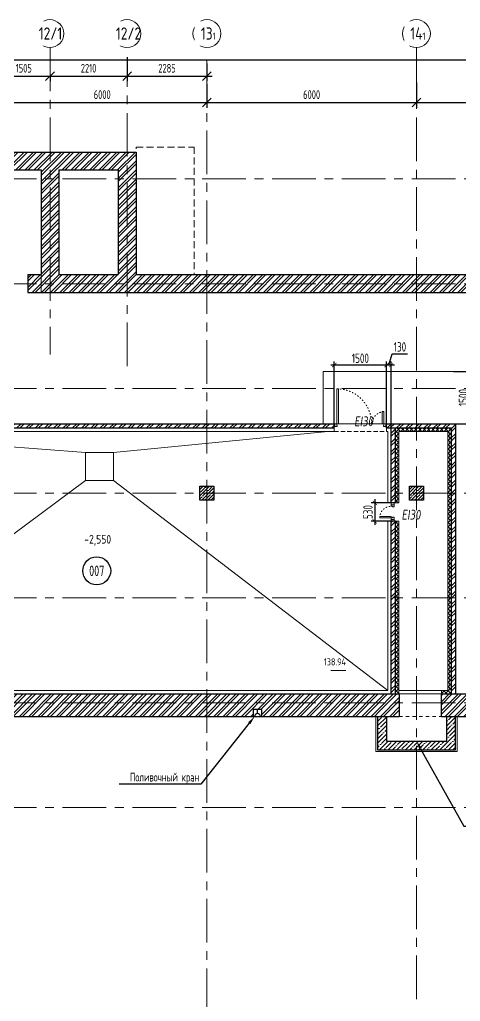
# Model space of a CAD drawing. Header units: millimetres. Extents: x -13407 to 93998, y -3954 to 109271.
# Drawn here: x 30205 to 42830, y 51842 to 79957 of the extents above; entities that cross this region are included whole.
import ezdxf
from ezdxf import colors
from ezdxf.entities.mleader import LeaderData, LeaderLine
from ezdxf.enums import TextEntityAlignment as Align
from ezdxf.math import Vec2, Vec3

# ---------------------------------------------------------------- set-up
doc = ezdxf.new("R2010")
doc.units = ezdxf.units.MM
for name, pattern in [('ACAD_ISO03W100', [30, 12, -18]), ('ADSK_Штриховая_ш2 п1', [3, 2, -1]), ('CENTER', [2, 1.25, -0.25, 0.25, -0.25]), ('TRATTEGGIATA', [0.75, 0.5, -0.25]), ('Штрих', [6.35, 3.175, -3.175])]:
    doc.linetypes.add(name, pattern=pattern)
for name, color, linetype, lineweight in [('_АР ТЕКСТ', 250, 'Continuous', 25), ('АР_Выноски АПР', 7, 'Continuous', 5), ('АР_Двери', 5, 'Continuous', 18), ('АР_Колонны', 5, 'Continuous', 30), ('АР_Колонны Штрих', 250, 'Continuous', 5), ('АР_Маркер экспликации', 239, 'Continuous', 13), ('АР_МосжилНии_Стены', 202, 'Continuous', 30), ('АР_Номер помещения', 1, 'Continuous', 25), ('АР_Оси', 193, 'Continuous', 9), ('АР_Оси размеры', 164, 'Continuous', 9), ('АР_Отметки', 250, 'Continuous', 15), ('АР_Перегородки кирпич', 244, 'Continuous', 30), ('АР_Перегородки_кирпич_Штрих', 244, 'Continuous', 5), ('АР_Помещения_площадь', 19, 'Continuous', 9), ('АР_Размеры дверей', 15, 'Continuous', 0), ('АР_Сущ Несущая стена', 202, 'Continuous', 30), ('АР_тонкая линия', 250, 'Continuous', 0), ('АР_Утеплитель', 250, 'Continuous', 9), ('АР_Штриховка кирпич', 250, 'Continuous', 9), ('АР_Штриховка монолит', 250, 'Continuous', 9), ('Подвал', 250, 'Continuous', 30), ('Эвакуация', 7, 'Continuous', 9)]:
    doc.layers.add(name, color=color, linetype=linetype, lineweight=lineweight)
doc.layers.add('АР_ПБ_Двери', color=7, linetype='Continuous', lineweight=15, true_color=0xdb0000)
doc.styles.add('ISOCPEUR', font='isocpeur.ttf', dxfattribs={"width": 0.7})
doc.styles.get("Standard").update_dxf_attribs({"font": 'arial.ttf'})
doc.styles.add('Архитект', font='isocpeur.ttf', dxfattribs={"width": 0.8, "oblique": 8})
doc.styles.add('ГОСТ 2.304', font='isocpeur.ttf', dxfattribs={"width": 0.7})
doc.dimstyles.new('R_100', dxfattribs={"dimtxt": 270, "dimasz": 120, "dimexe": 100, "dimexo": 0, "dimgap": 60, "dimtad": 1, "dimdec": 0, "dimrnd": 5, "dimzin": 0, "dimdsep": 46, "dimtxsty": 'ISOCPEUR', "dimblk": 'ARCHTICK', "dimcen": 0, "dimdle": 100, "dimclrd": 256, "dimclre": 256, "dimclrt": 256, "dimadec": 0, "dimazin": 0, "dimtfac": 2, "dimtdec": 0, "dimtofl": 0, "dimtmove": 1, "dimatfit": 3, "dimfxl": 1, "dimtvp": 3, "dimtolj": 1, "dimtzin": 0, "dimarcsym": 0})
doc.dimstyles.new('СПДС', dxfattribs={"dimscale": 100, "dimtxt": 2.5, "dimasz": 2.5, "dimexe": 1.5, "dimexo": 0, "dimgap": 1, "dimtad": 1, "dimdec": 0, "dimrnd": 1, "dimtxsty": 'ГОСТ 2.304', "dimblk": 'OBLIQUE', "dimcen": 2.5, "dimdle": 1.5, "dimadec": 0, "dimazin": 2, "dimtfac": 0.75, "dimtdec": 0, "dimtmove": 1, "dimatfit": 3, "dimfxl": 1, "dimtolj": 1, "dimarcsym": 1})
pattern_1 = [(45, (331452.74, -55205.68), (-132.58252, 132.58252), []), (45, (331541.13, -55205.68), (-132.58252, 132.58252), [])]
pattern_2 = [(45, (-951809.71, 109221.18), (-132.58252, 132.58252), []), (45, (-951721.32, 109221.18), (-132.58252, 132.58252), [])]

# ---------------------------------------------------------------- blocks, each defined once
blk = doc.blocks.new('*U46')
for points in [[(0, 0), (0, -80), (55, -80), (55, 0), (0, 0)], [(55, -80), (55, 0), (115, 0), (115, -40), (100, -40), (100, -80), (55, -80)], [(475, -80), (475, 0), (415, 0), (415, -40), (430, -40), (430, -80), (475, -80)], [(530, 0), (530, -80), (475, -80), (475, 0), (530, 0)]]:
    blk.add_lwpolyline(points)
blk.add_lwpolyline([(100, -80), (100, -410), (140, -410), (140, -80)], close=True)
at = {"linetype": 'ACAD_ISO03W100', "ltscale": 3}
blk.add_arc((100, -80), 330, 270, 0, dxfattribs=at)
blk = doc.blocks.new('_Oblique')
at = {"color": 0, "linetype": 'ByBlock', "lineweight": -2}
blk.add_line((-0.5, -0.5), (0.5, 0.5), dxfattribs=at)
blk = doc.blocks.new('*D104')
at = {"layer": 'АР_Оси размеры', "color": 0, "lineweight": -2, "ltscale": 100, "transparency": 16777216}
for p, q in [((29570, 78046), (29570, 77435)), ((35570, 78121), (35570, 77435)), ((29420, 77585), (35720, 77585))]:
    blk.add_line(p, q, dxfattribs=at)
at = {"layer": 'АР_Оси размеры', "color": 0, "lineweight": -2, "ltscale": 100, "transparency": 16777216, "xscale": 250, "yscale": 250, "zscale": 250, "rotation": 180}
blk.add_blockref('_Oblique', (29570, 77585), dxfattribs=at)
at = {"layer": 'АР_Оси размеры', "color": 0, "lineweight": -2, "ltscale": 100, "transparency": 16777216, "xscale": 250, "yscale": 250, "zscale": 250}
blk.add_blockref('_Oblique', (35570, 77585), dxfattribs=at)
at = {"layer": 'АР_Оси размеры', "color": 0, "ltscale": 100, "transparency": 16777216, "insert": (32570, 77810), "char_height": 250, "attachment_point": 5, "style": 'ГОСТ 2.304'}
blk.add_mtext('\\A1;6000', dxfattribs=at)
blk = doc.blocks.new('*D105')
at = {"layer": 'АР_Оси размеры', "color": 0, "lineweight": -2, "ltscale": 100, "transparency": 16777216}
for p, q in [((35570, 78121), (35570, 77435)), ((41570, 78158), (41570, 77435)), ((35420, 77585), (41720, 77585))]:
    blk.add_line(p, q, dxfattribs=at)
at = {"layer": 'АР_Оси размеры', "color": 0, "lineweight": -2, "ltscale": 100, "transparency": 16777216, "xscale": 250, "yscale": 250, "zscale": 250, "rotation": 180}
blk.add_blockref('_Oblique', (35570, 77585), dxfattribs=at)
at = {"layer": 'АР_Оси размеры', "color": 0, "lineweight": -2, "ltscale": 100, "transparency": 16777216, "xscale": 250, "yscale": 250, "zscale": 250}
blk.add_blockref('_Oblique', (41570, 77585), dxfattribs=at)
at = {"layer": 'АР_Оси размеры', "color": 0, "ltscale": 100, "transparency": 16777216, "insert": (38570, 77810), "char_height": 250, "attachment_point": 5, "style": 'ГОСТ 2.304'}
blk.add_mtext('\\A1;6000', dxfattribs=at)
blk = doc.blocks.new('*D73')
at = {"layer": 'АР_Оси размеры', "color": 0, "lineweight": -2, "ltscale": 100, "transparency": 16777216}
for p, q in [((41570, 78158), (41570, 77435)), ((47570, 78087), (47570, 77435)), ((41420, 77585), (47720, 77585))]:
    blk.add_line(p, q, dxfattribs=at)
at = {"layer": 'АР_Оси размеры', "color": 0, "lineweight": -2, "ltscale": 100, "transparency": 16777216, "xscale": 250, "yscale": 250, "zscale": 250, "rotation": 180}
blk.add_blockref('_Oblique', (41570, 77585), dxfattribs=at)
at = {"layer": 'АР_Оси размеры', "color": 0, "lineweight": -2, "ltscale": 100, "transparency": 16777216, "xscale": 250, "yscale": 250, "zscale": 250}
blk.add_blockref('_Oblique', (47570, 77585), dxfattribs=at)
at = {"layer": 'АР_Оси размеры', "color": 0, "ltscale": 100, "transparency": 16777216, "insert": (44570, 77810), "char_height": 250, "attachment_point": 5, "style": 'ГОСТ 2.304'}
blk.add_mtext('\\A1;6000', dxfattribs=at)
blk = doc.blocks.new('*D76')
at = {"layer": 'АР_Оси размеры', "color": 0, "lineweight": -2, "ltscale": 100, "transparency": 16777216}
for p, q in [((29420, 78341), (31225, 78341)), ((29570, 78360), (29570, 78191)), ((31075, 78360), (31075, 78191))]:
    blk.add_line(p, q, dxfattribs=at)
at = {"layer": 'АР_Оси размеры', "color": 0, "lineweight": -2, "ltscale": 100, "transparency": 16777216, "xscale": 250, "yscale": 250, "zscale": 250, "rotation": 180}
blk.add_blockref('_Oblique', (29570, 78341), dxfattribs=at)
at = {"layer": 'АР_Оси размеры', "color": 0, "lineweight": -2, "ltscale": 100, "transparency": 16777216, "xscale": 250, "yscale": 250, "zscale": 250}
blk.add_blockref('_Oblique', (31075, 78341), dxfattribs=at)
at = {"layer": 'АР_Оси размеры', "color": 0, "ltscale": 100, "transparency": 16777216, "insert": (30322, 78566), "char_height": 250, "attachment_point": 5, "style": 'ГОСТ 2.304'}
blk.add_mtext('\\A1;1505', dxfattribs=at)
blk = doc.blocks.new('*D77')
at = {"layer": 'АР_Оси размеры', "color": 0, "lineweight": -2, "ltscale": 100, "transparency": 16777216}
for p, q in [((33285, 78882), (33285, 78191)), ((30925, 78341), (33435, 78341)), ((31075, 78360), (31075, 78191))]:
    blk.add_line(p, q, dxfattribs=at)
at = {"layer": 'АР_Оси размеры', "color": 0, "lineweight": -2, "ltscale": 100, "transparency": 16777216, "xscale": 250, "yscale": 250, "zscale": 250, "rotation": 180}
blk.add_blockref('_Oblique', (31075, 78341), dxfattribs=at)
at = {"layer": 'АР_Оси размеры', "color": 0, "lineweight": -2, "ltscale": 100, "transparency": 16777216, "xscale": 250, "yscale": 250, "zscale": 250}
blk.add_blockref('_Oblique', (33285, 78341), dxfattribs=at)
at = {"layer": 'АР_Оси размеры', "color": 0, "ltscale": 100, "transparency": 16777216, "insert": (32180, 78566), "char_height": 250, "attachment_point": 5, "style": 'ГОСТ 2.304'}
blk.add_mtext('\\A1;2210', dxfattribs=at)
blk = doc.blocks.new('*D78')
at = {"layer": 'АР_Оси размеры', "color": 0, "lineweight": -2, "ltscale": 100, "transparency": 16777216}
for p, q in [((33285, 78882), (33285, 78191)), ((35570, 78698), (35570, 78191)), ((33135, 78341), (35720, 78341))]:
    blk.add_line(p, q, dxfattribs=at)
at = {"layer": 'АР_Оси размеры', "color": 0, "lineweight": -2, "ltscale": 100, "transparency": 16777216, "xscale": 250, "yscale": 250, "zscale": 250, "rotation": 180}
blk.add_blockref('_Oblique', (33285, 78341), dxfattribs=at)
at = {"layer": 'АР_Оси размеры', "color": 0, "lineweight": -2, "ltscale": 100, "transparency": 16777216, "xscale": 250, "yscale": 250, "zscale": 250}
blk.add_blockref('_Oblique', (35570, 78341), dxfattribs=at)
at = {"layer": 'АР_Оси размеры', "color": 0, "ltscale": 100, "transparency": 16777216, "insert": (34427, 78566), "char_height": 250, "attachment_point": 5, "style": 'ГОСТ 2.304'}
blk.add_mtext('\\A1;2285', dxfattribs=at)
blk = doc.blocks.new('*D79')
at = {"layer": 'АР_Оси размеры', "color": 0, "lineweight": -2, "ltscale": 100, "transparency": 16777216}
for p, q in [((-6580, 78807), (57230, 78807)), ((-6430, 78807), (-6430, 78957)), ((57080, 78807), (57080, 78957))]:
    blk.add_line(p, q, dxfattribs=at)
at = {"layer": 'АР_Оси размеры', "color": 0, "lineweight": -2, "ltscale": 100, "transparency": 16777216, "xscale": 250, "yscale": 250, "zscale": 250, "rotation": 180}
blk.add_blockref('_Oblique', (-6430, 78807), dxfattribs=at)
at = {"layer": 'АР_Оси размеры', "color": 0, "lineweight": -2, "ltscale": 100, "transparency": 16777216, "xscale": 250, "yscale": 250, "zscale": 250}
blk.add_blockref('_Oblique', (57080, 78807), dxfattribs=at)
at = {"layer": 'АР_Оси размеры', "color": 0, "ltscale": 100, "transparency": 16777216, "insert": (25325, 79032), "char_height": 250, "attachment_point": 5, "style": 'ГОСТ 2.304'}
blk.add_mtext('\\A1;63510', dxfattribs=at)
blk = doc.blocks.new('*U33')
at = {"layer": 'АР_Номер помещения', "color": 7}
blk.add_circle((-20183, -710), 400, dxfattribs=at)
at = {"layer": 'АР_Помещения_площадь', "color": 7}
blk.add_line((-13051, -3563), (-13474, -3563), dxfattribs=at)
at = {"color": 7, "style": 'ISOCPEUR', "width": 0.7, "flags": 1}
blk.add_attdef('КАТЕГОРИЯ', (-499, -2092), '', height=250, dxfattribs=at)
at = {"layer": 'АР_Номер помещения', "color": 7, "style": 'ISOCPEUR', "width": 0.7}
blk.add_attdef('НОМЕР_ПОМЕЩЕНИЯ', text='', height=300, dxfattribs=at).set_placement((-20183, -710), align=Align.MIDDLE_CENTER)
at = {"layer": 'АР_Помещения_площадь', "color": 7, "lineweight": 30, "width": 0.7, "flags": 104}
blk.add_attdef('ИМЯ_ПОМЕЩЕНИЯ', text='', height=100, dxfattribs=at).set_placement((158, 1217), align=Align.MIDDLE_CENTER)
at = {"layer": 'АР_Помещения_площадь', "color": 7, "style": 'ISOCPEUR', "width": 0.7}
blk.add_attdef('ПЛОЩАДЬ_ПОМЕЩЕНИЯ', text='', height=200, dxfattribs=at).set_placement((-13046, -3317), align=Align.MIDDLE_RIGHT)
blk = doc.blocks.new('_DotSmall')
at = {"color": 0, "linetype": 'ByBlock', "const_width": 0.5}
blk.add_lwpolyline([(-0.0625, 0, 1), (0.0625, 0, 1)], format="xyb", close=True, dxfattribs=at)
blk = doc.blocks.new('_ArchTick')
at = {"color": 0, "linetype": 'ByBlock', "const_width": 0.15}
blk.add_lwpolyline([(-0.5, -0.5), (0.5, 0.5)], dxfattribs=at)
blk = doc.blocks.new('*D146')
at = {"layer": 'АР_Размеры дверей', "lineweight": -2, "ltscale": 100, "transparency": 16777216}
for p, q in [((40849, 66120), (40277, 66120)), ((40377, 66220), (40377, 65490)), ((40849, 65590), (40277, 65590))]:
    blk.add_line(p, q, dxfattribs=at)
at = {"layer": 'АР_Размеры дверей', "lineweight": -2, "ltscale": 100, "transparency": 16777216, "xscale": 120, "yscale": 120, "zscale": 120}
for p, rotation in [((40377, 66120), 90), ((40377, 65590), 270)]:
    blk.add_blockref('_ArchTick', p, dxfattribs=dict(at, rotation=rotation))
at = {"layer": 'АР_Размеры дверей', "ltscale": 100, "transparency": 16777216, "insert": (40182, 65855), "char_height": 270, "attachment_point": 5, "rotation": 90, "style": 'ISOCPEUR'}
blk.add_mtext('\\A1;530', dxfattribs=at)
blk = doc.blocks.new('*D69')
at = {"layer": 'АР_Размеры дверей', "lineweight": -2, "ltscale": 100, "transparency": 16777216}
for p, q in [((40781, 70065), (40879, 70390)), ((40879, 70390), (41320, 70390)), ((40947, 70065), (40616, 70065)), ((40716, 68384), (40716, 70165)), ((40847, 68264), (40847, 70165))]:
    blk.add_line(p, q, dxfattribs=at)
at = {"layer": 'АР_Размеры дверей', "lineweight": -2, "ltscale": 100, "transparency": 16777216, "xscale": 120, "yscale": 120, "zscale": 120, "rotation": 180}
blk.add_blockref('_ArchTick', (40716, 70065), dxfattribs=at)
at = {"layer": 'АР_Размеры дверей', "lineweight": -2, "ltscale": 100, "transparency": 16777216, "xscale": 120, "yscale": 120, "zscale": 120}
blk.add_blockref('_ArchTick', (40847, 70065), dxfattribs=at)
at = {"layer": 'АР_Размеры дверей', "ltscale": 100, "transparency": 16777216, "insert": (41099, 70585), "char_height": 270, "attachment_point": 5, "style": 'ISOCPEUR'}
blk.add_mtext('\\A1;130', dxfattribs=at)
blk = doc.blocks.new('*D70')
at = {"layer": 'АР_Размеры дверей', "lineweight": -2, "ltscale": 100, "transparency": 16777216}
for p, q in [((40816, 70065), (39116, 70065)), ((39216, 68384), (39216, 70165)), ((40716, 68384), (40716, 70165))]:
    blk.add_line(p, q, dxfattribs=at)
at = {"layer": 'АР_Размеры дверей', "lineweight": -2, "ltscale": 100, "transparency": 16777216, "xscale": 120, "yscale": 120, "zscale": 120, "rotation": 180}
blk.add_blockref('_ArchTick', (39216, 70065), dxfattribs=at)
at = {"layer": 'АР_Размеры дверей', "lineweight": -2, "ltscale": 100, "transparency": 16777216, "xscale": 120, "yscale": 120, "zscale": 120}
blk.add_blockref('_ArchTick', (40716, 70065), dxfattribs=at)
at = {"layer": 'АР_Размеры дверей', "ltscale": 100, "transparency": 16777216, "insert": (39966, 70260), "char_height": 270, "attachment_point": 5, "style": 'ISOCPEUR'}
blk.add_mtext('\\A1;1500', dxfattribs=at)
blk = doc.blocks.new('*D128')
at = {"layer": 'АР_Размеры дверей', "lineweight": -2, "ltscale": 100, "transparency": 16777216}
for p, q in [((42634, 69885), (43211, 69885)), ((43111, 68284), (43111, 69985)), ((42634, 68384), (43211, 68384))]:
    blk.add_line(p, q, dxfattribs=at)
at = {"layer": 'АР_Размеры дверей', "lineweight": -2, "ltscale": 100, "transparency": 16777216, "xscale": 120, "yscale": 120, "zscale": 120}
for p, rotation in [((43111, 69885), 90), ((43111, 68384), 270)]:
    blk.add_blockref('_ArchTick', p, dxfattribs=dict(at, rotation=rotation))
at = {"layer": 'АР_Размеры дверей', "ltscale": 100, "transparency": 16777216, "insert": (42916, 69134), "char_height": 270, "attachment_point": 5, "rotation": 90, "style": 'ISOCPEUR'}
blk.add_mtext('\\A1;1500', dxfattribs=at)
blk = doc.blocks.new('Полуторная_на лестницу')
for points in [[(75, 80), (75, 1080), (125, 1080), (125, 80)], [(1375, 430), (1375, 80), (1425, 80), (1425, 430)]]:
    blk.add_lwpolyline(points, close=True)
for points in [[(0, 0), (0, 80), (20, 80), (20, 0), (0, 0)], [(20, 80), (20, 0), (90, 0), (90, 30), (75, 30), (75, 80), (20, 80)], [(1480, 80), (1480, 0), (1410, 0), (1410, 30), (1425, 30), (1425, 80), (1480, 80)], [(1500, 0), (1500, 80), (1480, 80), (1480, 0), (1500, 0)]]:
    blk.add_lwpolyline(points)
at = {"linetype": 'ACAD_ISO03W100', "ltscale": 3}
for centre, radius, start, end in [((75, 80), 1000, 0, 90), ((1465, 40), 392, 95.9075, 174.0925)]:
    blk.add_arc(centre, radius, start, end, dxfattribs=at)

msp = doc.modelspace()

# ---------------------------------------------------------------- hatches: boundary and pattern name
at = {"layer": 'АР_Колонны Штрих', "ltscale": 100}
h = msp.add_hatch(dxfattribs=at)
h.set_pattern_fill('ANSI35', color=256, scale=500)
h.set_pattern_definition([(45, (-921682.16, 106466.47), (-88.388348, 88.388348), []), (45, (-921593.77, 106466.47), (-88.388348, 88.388348), [156.25, -31.25, 0, -31.25])])
h.paths.add_polyline_path([(35769.9, 66595), (35369.9, 66595), (35369.9, 66195), (35769.9, 66195)])
h = msp.add_hatch(dxfattribs=at)
h.set_pattern_fill('ANSI35', color=256, scale=500)
h.set_pattern_definition([(45, (-915682.16, 106466.47), (-88.388348, 88.388348), []), (45, (-915593.77, 106466.47), (-88.388348, 88.388348), [156.25, -31.25, 0, -31.25])])
h.paths.add_polyline_path([(41769.9, 66595), (41369.9, 66595), (41369.9, 66195), (41769.9, 66195)])
at = {"layer": 'АР_Перегородки_кирпич_Штрих', "ltscale": 100}
h = msp.add_hatch(dxfattribs=at)
h.set_pattern_fill('ANSI32', color=256, scale=500)
h.set_pattern_definition(pattern_1)
h.paths.add_polyline_path([(42689.9, 68384.3), (41569.9, 68384.3), (41569.9, 68264.3), (42569.9, 68264.3), (42569.4, 66395), (42689.4, 66395)])
h.paths.add_polyline_path([(42689.4, 66395), (42569.4, 66395), (42568.6, 63464.5), (42569.9, 60645), (42687.9, 60645), (42688.7, 63344.5)])
h.paths.add_polyline_path([(40715.9, 68384.3), (40715.9, 68264.3), (40849.9, 68264.3), (40849.4, 66119.8), (40969.4, 66119.8), (40969.9, 68264.3), (41569.9, 68264.3), (41569.9, 68384.3)])
h.paths.add_polyline_path([(23889.6, 60790.7), (23890.9, 68264.2), (39215.9, 68264.3), (39215.9, 68384.3), (23770.9, 68384.3), (23769.6, 60790.7)])
h.paths.add_polyline_path([(23769.7, 61216.7), (23809.6, 61216.7), (23809.6, 61256.7), (23769.7, 61256.7)], flags=16)
h.paths.add_polyline_path([(23889.6, 60786.6), (23769.7, 60786.6), (23769.6, 60645), (23889.6, 60645)])
h = msp.add_hatch(dxfattribs=at)
h.set_pattern_fill('ANSI32', color=256, scale=500)
h.set_pattern_definition([(45, (346742.01, -55205.68), (-132.58252, 132.58252), []), (45, (346830.4, -55205.68), (-132.58252, 132.58252), [])])
h.paths.add_polyline_path([(40969.1, 63395), (40849.2, 63395), (40849.2, 60645), (40968.6, 60645)])
h.paths.add_polyline_path([(40969.3, 65119.8), (40969.2, 65119.8), (40969.2, 63395), (40969, 63395), (40969.3, 65119.7), (40969.4, 65119.8), (40969.3, 65119.8), (40969.1, 63395), (40969.2, 63395), (40969.3, 65589.8), (40849.3, 65589.8), (40849.2, 63395), (40969.1, 63395)])
at = {"layer": 'АР_Утеплитель', "ltscale": 100}
h = msp.add_hatch(dxfattribs=at)
h.set_pattern_fill('ANSI37', color=256, scale=700, angle=270)
h.set_pattern_definition([(315, (76882.08, 1044864.48), (61.871843, 61.871843), []), (45, (76882.08, 1044864.48), (-61.871843, 61.871843), [])])
h.paths.add_polyline_path([(42287.4, 60745), (42287.4, 60645), (42568.6, 60645), (42569.3, 68264.4), (40969.9, 68264.3), (40969.5, 66119.7), (41069.4, 66119.8), (41069.8, 68164.3), (42469.8, 68164.4), (42468.7, 60745)])
h.paths.add_polyline_path([(41068.6, 60645), (41068.6, 60745), (41068.6, 60745), (41069.3, 65589.7), (40969.6, 65589.8), (40968.6, 60645)])
at = {"layer": 'АР_Штриховка кирпич', "ltscale": 100}
h = msp.add_hatch(dxfattribs=at)
h.set_pattern_fill('ANSI32', color=256, scale=500)
h.set_pattern_definition(pattern_1)
h.paths.add_polyline_path([(32926.9, 73702.9), (32889.8, 73702.9)], flags=17)
h.paths.add_polyline_path([(33539.9, 73674.2), (33029.9, 73674.2), (33029.9, 72655), (31329.9, 72655), (31329.9, 75655), (33029.9, 75655), (33029.9, 73673.8), (33539.9, 73674.7), (33539.9, 76165), (23925.2, 76165), (23925.2, 75655), (30819.9, 75655), (30819.9, 72655), (30439.6, 72655), (30439.6, 72145), (31050.5, 72145), (49609.9, 72145), (49609.9, 72536.1), (49674.9, 72536.1), (49674.9, 72655), (33539.9, 72655)])
h = msp.add_hatch(dxfattribs=at)
h.set_pattern_fill('ANSI32', color=256, scale=500)
h.set_pattern_definition(pattern_2)
h.paths.add_polyline_path([(37145.1, 60204.6), (37145.1, 60005), (40500.1, 60005), (40500.1, 60645), (24622, 60645), (24622, 60005), (36894.8, 60005), (36894.8, 60204.6)])
h = msp.add_hatch(dxfattribs=at)
h.set_pattern_fill('ANSI32', color=256, scale=500)
h.set_pattern_definition(pattern_2)
h.paths.add_polyline_path([(41077.4, 60005), (41077.4, 60645), (40474.9, 60645), (40474.9, 60005)])
h.paths.add_polyline_path([(42287.4, 60645), (42287.4, 60005), (44034.9, 60005), (44034.9, 60645)])
at = {"layer": 'АР_Штриховка монолит', "ltscale": 100}
h = msp.add_hatch(dxfattribs=at)
h.set_pattern_fill('ANSI35', color=256, scale=700)
h.set_pattern_definition([(45, (346742.01, -55205.68), (-123.74369, 123.74369), []), (45, (346865.75, -55205.68), (-123.74369, 123.74369), [218.75, -43.75, 0, -43.75])])
h.paths.add_polyline_path([(42439.9, 59296.6), (40709.9, 59296.6), (40709.9, 60005), (40459.9, 60005), (40459.9, 59046.6), (42689.9, 59046.6), (42689.9, 60005), (42439.9, 60005)])

# ---------------------------------------------------------------- linework, layer by layer
at = {"layer": 'АР_Колонны', "ltscale": 100}
for points in [[(35369.9, 66595), (35769.9, 66595), (35769.9, 66195), (35369.9, 66195)], [(41369.9, 66595), (41769.9, 66595), (41769.9, 66195), (41369.9, 66195)]]:
    msp.add_lwpolyline(points, close=True, dxfattribs=at)
at = {"layer": 'АР_МосжилНии_Стены', "ltscale": 100}
for p, q in [((23309.9, 76165), (33539.9, 76165)), ((33539.9, 76165), (33539.9, 73303.9)), ((23819.9, 75655), (30819.9, 75655)), ((30819.9, 75655), (30819.9, 72655)), ((31329.9, 75655), (33029.9, 75655)), ((31329.9, 75655), (31329.9, 72655)), ((33029.9, 75655), (33029.9, 73303.9)), ((33029.9, 73702.9), (33029.9, 72655)), ((33539.9, 73702.9), (33539.9, 72655)), ((30439.6, 72655), (30819.9, 72655)), ((30439.6, 72655), (30439.6, 72145)), ((31329.9, 72655), (33029.9, 72655)), ((33539.9, 72655), (47030.5, 72655)), ((30439.6, 72145), (46965.5, 72145)), ((24567.3, 60645), (40533.6, 60645)), ((40474.9, 60645), (41077.4, 60645)), ((42287.4, 60645), (44034.9, 60645)), ((24502.3, 60005), (40954.8, 60005)), ((40766.2, 60005), (41077.4, 60005)), ((42287.4, 60005), (44034.9, 60005))]:
    msp.add_line(p, q, dxfattribs=at)
msp.add_lwpolyline([(36894.8, 60005), (37145.1, 60005), (37145.1, 60204.6), (36894.8, 60204.6)], close=True, dxfattribs=at)
for points in [[(40459.9, 60005), (40459.9, 59046.6), (42689.9, 59046.6), (42689.9, 60005)], [(40709.9, 60005), (40709.9, 59296.6), (42439.9, 59296.6), (42439.9, 60005)]]:
    msp.add_lwpolyline(points, dxfattribs=at)
at = {"layer": 'АР_Оси', "linetype": 'CENTER', "ltscale": 1000}
for p, q in [((31074.9, 79157.5), (31074.9, 70369.9)), ((41569.9, 79157.5), (41569.9, 23425.1)), ((33284.9, 70033.1), (33284.9, 78777.8)), ((35569.9, 78779.3), (35569.9, 23046.9)), ((-12563.8, 75395), (70614.6, 75395)), ((-12563.8, 72395), (70614.6, 72395)), ((-12563.8, 69395), (70614.6, 69395)), ((-12563.8, 66395), (70614.6, 66395)), ((-12563.8, 63395), (70614.6, 63395)), ((-12563.8, 60395), (70614.6, 60395)), ((-12563.8, 57395), (70614.6, 57395))]:
    msp.add_line(p, q, dxfattribs=at)
at = {"layer": 'АР_Оси', "ltscale": 0.5}
for centre in [(31069.9, 79557.5), (33279.9, 79557.5), (35569.9, 79557.5), (41569.9, 79557.5)]:
    msp.add_circle(centre, 400, dxfattribs=at)
at = {"layer": 'АР_Перегородки кирпич', "linetype": 'Continuous', "ltscale": 100}
for p, q in [((23770.9, 68384.3, 2), (39215.9, 68384.3, 2)), ((39215.9, 68264.3, 2), (39215.9, 68384.3, 2)), ((40715.9, 68384.3, 2), (42689.9, 68384.3, 2)), ((40715.9, 68264.3, 2), (40715.9, 68384.3, 2)), ((42689.9, 68384.3, 2), (42687.9, 60645, 2)), ((23890.9, 68264.3, 2), (39215.9, 68264.3, 2)), ((40849.4, 66119.8, 2), (40849.9, 68264.3, 2)), ((40969.4, 66119.8, 2), (40969.9, 68264.3, 2)), ((42569.9, 68264.3, 2), (42569.9, 60645)), ((40969.4, 66119.8, 2), (40849.4, 66119.8, 2)), ((40849.2, 60645), (40849.2, 65589.8, 2)), ((40969.4, 65589.8, 2), (40849.2, 65589.8, 2)), ((40969.2, 60645), (40969.2, 65589.8, 2))]:
    msp.add_line(p, q, dxfattribs=at)
at = {"layer": 'АР_Перегородки кирпич', "linetype": 'Continuous', "ltscale": 100, "elevation": 2}
msp.add_lwpolyline([(40715.9, 68264.3), (42569.9, 68264.3)], dxfattribs=at)
at = {"layer": 'АР_Сущ Несущая стена', "ltscale": 100}
for points in [[(41077.4, 60645), (41077.4, 60005)], [(42287.4, 60005), (42287.4, 60645)]]:
    msp.add_lwpolyline(points, dxfattribs=at)
at = {"layer": 'АР_Сущ Несущая стена', "linetype": 'Штрих', "lineweight": 9, "ltscale": 30}
msp.add_lwpolyline([(41077.4, 60005), (42287.4, 60005), (42287.4, 60645), (41077.4, 60645)], close=True, dxfattribs=at)
at = {"layer": 'АР_тонкая линия', "color": 6, "ltscale": 500}
for p, q in [((40749.9, 66119.8, 0.6), (40849.4, 66119.8, 2)), ((40749.7, 65589.7, 0.6), (40849.2, 65589.8, 2))]:
    msp.add_line(p, q, dxfattribs=at)
at = {"layer": 'АР_тонкая линия', "linetype": 'ADSK_Штриховая_ш2 п1', "ltscale": 100}
msp.add_lwpolyline([(33539.9, 76309.9), (35200.5, 76309.9), (35200.5, 72655), (33539.9, 72655)], close=True, dxfattribs=at)
at = {"layer": 'АР_тонкая линия', "color": 18, "ltscale": 500, "true_color": 0x000000}
msp.add_lwpolyline([(38898.4, 68384.3), (38898.4, 69884.5), (45388.1, 69884.5), (45388.1, 60645), (43887.9, 60645), (43887.9, 68384.3), (38898.4, 68384.3)], dxfattribs=at)
at = {"layer": 'АР_тонкая линия', "color": 18, "ltscale": 500, "true_color": 0x000000, "elevation": 0.6}
for points in [[(39214.1, 68264.3), (39214.1, 68164.3), (23989.6, 68164.3), (23989.6, 60745), (40749.9, 60745), (40749.9, 65589.8)], [(40749.9, 66119.8), (40749.9, 68164.3), (40716.2, 68164.3), (40716.2, 68264.3)]]:
    msp.add_lwpolyline(points, dxfattribs=at)
at = {"layer": 'АР_тонкая линия', "color": 18, "ltscale": 500, "true_color": 0x000000, "elevation": 2}
msp.add_lwpolyline([(41068.6, 60745), (42287.4, 60745), (42287.4, 60645), (41068.6, 60645)], close=True, dxfattribs=at)
at = {"layer": 'АР_Утеплитель', "ltscale": 100}
for p, q in [((40849.4, 66119.8, 2), (41069.4, 66119.7, 2)), ((40969.4, 65589.8, 2), (41069.6, 65589.7, 2))]:
    msp.add_line(p, q, dxfattribs=at)
at = {"layer": 'АР_Утеплитель', "ltscale": 100, "elevation": 2}
for points in [[(40969.4, 66119.8), (40969.9, 68264.3), (42569.9, 68264.3), (42568.6, 60645), (42287.4, 60645)], [(41069.4, 66119.7), (41069.9, 68164.3), (42469.9, 68164.3), (42468.6, 60745), (41068.6, 60745), (41069.6, 65589.7)], [(40969.5, 66119.8), (40969.5, 66396.3)], [(41077.4, 60645), (40968.6, 60645), (40969.4, 65589.8)]]:
    msp.add_lwpolyline(points, dxfattribs=at)
at = {"layer": 'АР_Утеплитель', "ltscale": 0.25}
msp.add_lwpolyline([(40409.9, 60005), (40409.9, 58996.6), (42739.9, 58996.6), (42739.9, 60005)], dxfattribs=at)
at = {"layer": 'Подвал', "linetype": 'TRATTEGGIATA', "lineweight": 13, "ltscale": 250}
for p, q in [((39215.9, 68384.3), (40695.9, 68384.3, 2)), ((39214.1, 68164.3, 0.6), (40716.2, 68164.3, 0.6))]:
    msp.add_line(p, q, dxfattribs=at)
at = {"layer": 'Подвал', "lineweight": 13, "ltscale": 500}
for p, q in [((42689.9, 68384.3), (43887.9, 68384.3)), ((23989.6, 68164.3, 0.6), (32088.8, 67563)), ((32890.3, 67563), (39032.7, 68164.3, 0.6)), ((23989.6, 60745, 0.6), (32088.8, 66761.3)), ((32890.3, 66761.3), (40749.9, 60745, 0.6))]:
    msp.add_line(p, q, dxfattribs=at)
at = {"layer": 'Подвал', "ltscale": 100}
msp.add_line((37019.9, 60085.7), (37019.9, 60204.6), dxfattribs=at)
at = {"layer": 'Подвал', "lineweight": 13, "ltscale": 500}
msp.add_lwpolyline([(5819.9, 75145), (14319.9, 75145), (14319.9, 72145), (23819.9, 72145), (23819.9, 75655), (30819.9, 75655), (30819.9, 72145), (56829.9, 72145), (56829.9, 63645), (53319.9, 63644.9), (53319.9, 60645), (23787.3, 60645), (23778.9, 59433.3), (23636, 58383.4), (23367.8, 57544.1), (23040.1, 56518.8), (22206.4, 55195.9), (21178.1, 53943.6), (19999.1, 52925.2), (18416, 51879.8), (15881.1, 51243.6)], dxfattribs=at)
msp.add_lwpolyline([(32088.8, 66761.3), (32890.3, 66761.3), (32890.3, 67563), (32088.8, 67563)], close=True, dxfattribs=at)
at = {"layer": 'Подвал', "ltscale": 100}
msp.add_arc((37019.9, 60005), 80.7, 0, 180, dxfattribs=at)
at = {"layer": 'Эвакуация', "lineweight": 13, "ltscale": 500}
msp.add_lwpolyline([(38898.4, 68384.3), (38898.4, 69884.5), (45388.1, 69884.5), (45388.1, 60645)], dxfattribs=at)

# ---------------------------------------------------------------- block references
at = {"layer": 'АР_Двери'}
msp.add_blockref('Полуторная_на лестницу', (39213.2, 68304.3, 2), dxfattribs=at)
at = {"layer": 'АР_Двери', "xscale": -1, "rotation": 270}
msp.add_blockref('*U46', (40929.4, 65589.8, 2), dxfattribs=at)
at = {"layer": 'АР_Маркер экспликации', "color": 7}
ref = msp.add_blockref('*U33', (52596.8, 64881.8, 2), dxfattribs=at)
ref.add_attrib('НОМЕР_ПОМЕЩЕНИЯ', '007', dxfattribs={"layer": 'АР_Номер помещения', "color": 7, "height": 300, "style": 'ISOCPEUR', "width": 0.7}).set_placement((32414.1, 64172.1, 2), align=Align.MIDDLE_CENTER)
ref.add_attrib('ПЛОЩАДЬ_ПОМЕЩЕНИЯ', '138.94', dxfattribs={"layer": 'АР_Помещения_площадь', "color": 7, "height": 200, "style": 'ISOCPEUR', "width": 0.7}).set_placement((39550.4, 61565, 2), align=Align.MIDDLE_RIGHT)

# ---------------------------------------------------------------- texts
at = {"layer": 'АР_ПБ_Двери', "lineweight": 35, "style": 'Архитект', "oblique": 8, "width": 0.8}
for p in [(39788.2, 68313.3, -1.1), (41144.5, 65639.8)]:
    msp.add_text('EI30', height=280, dxfattribs=at).set_placement(p)

# ---------------------------------------------------------------- dimensions: what is measured, and where the dimension line sits
at = {"layer": 'АР_Оси размеры', "ltscale": 100}
for base, p1, p2, picture, middle in [((31074.9, 78341), (29569.9, 78360.3), (31074.9, 78360.3), '*D76', (30322.4, 78566)), ((33284.9, 78341), (31074.9, 78360.3), (33284.9, 78882), '*D77', (32179.9, 78566)), ((35569.9, 78341), (33284.9, 78882), (35569.9, 78698.4), '*D78', (34427.4, 78566)), ((35569.9, 77585.1), (29569.9, 78046.3), (35569.9, 78120.8), '*D104', (32569.9, 77810.1)), ((41569.9, 77585.1), (35569.9, 78120.8), (41569.9, 78157.8), '*D105', (38569.9, 77810.1)), ((47569.9, 77585.1), (41569.9, 78157.8), (47569.9, 78087.1), '*D73', (44569.9, 77810.1))]:
    dim = msp.add_linear_dim(base=base, p1=p1, p2=p2, dimstyle='СПДС', dxfattribs=at)
    dim.commit()
    dim.dimension.update_dxf_attribs({"geometry": picture, "text_midpoint": middle})
at = {"layer": 'АР_Размеры дверей', "ltscale": 100}
for base, p1, p2, picture, middle in [((40715.9, 70065.3), (40846.7, 68264.3, 2), (40715.9, 68384.3), '*D69', (40938.8, 70585.3)), ((39215.9, 70065.3), (40715.9, 68384.3, 2), (39215.9, 68384.3, 2), '*D70', (39965.9, 70260.3))]:
    dim = msp.add_linear_dim(base=base, p1=p1, p2=p2, dimstyle='R_100', override={"dimpost": '\\X', "dimfxl": 2.5, "dimarcsym": 2}, dxfattribs=at)
    dim.commit()
    dim.dimension.update_dxf_attribs({"geometry": picture, "text_midpoint": middle})
for base, p1, p2, picture, middle in [((43110.5, 69884.5), (42633.8, 68384.3, 2), (42633.8, 69884.5), '*D128', (42915.5, 69134.4)), ((40377.3, 65589.8), (40849.4, 66119.8, 2), (40849.2, 65589.8, 2), '*D146', (40182.3, 65854.8))]:
    dim = msp.add_linear_dim(base=base, p1=p1, p2=p2, angle=90, dimstyle='R_100', override={"dimpost": '\\X', "dimfxl": 2.5, "dimarcsym": 2}, dxfattribs=at)
    dim.commit()
    dim.dimension.update_dxf_attribs({"geometry": picture, "text_midpoint": middle})

# ---------------------------------------------------------------- leaders
at = {"layer": '_АР ТЕКСТ'}
ml = msp.add_multileader_mtext('Standard', dxfattribs=at)
ml.set_content('{\\W0.8;-2,550}', color=256, style='ISOCPEUR')
ml.set_leader_properties(color=256, linetype='Continuous', lineweight=-1)
ml.set_arrow_properties(name='DOTSMALL')
ml.build(insert=Vec2(0, 0))
ml.multileader.update_dxf_attribs({"has_text_frame": 1, "text_left_attachment_type": 4, "text_right_attachment_type": 4, "dogleg_length": 100, "arrow_head_size": 180})
ctx = ml.context
ctx.base_point, ctx.char_height, ctx.arrow_head_size, ctx.landing_gap_size, ctx.plane_origin = Vec3(43966.2, 68737.6, -2), 250, 180, 50, Vec3(44446.5, 66493.6, -2)
ctx.left_attachment, ctx.right_attachment = 4, 4
notes = []
notes.append((ctx, [(0, (0, 0, 0), (0, 0), (1, 0), 1, [])]))
ctx.mtext.insert, ctx.mtext.width, ctx.mtext.defined_height, ctx.mtext.line_spacing_style, ctx.mtext.flow_direction = Vec3(44016.2, 69070.9, -2), 801.086, 330.7, 2, 5
ml = msp.add_multileader_mtext('Standard', dxfattribs=at)
ml.set_content('{\\W0.8;-2,550}', color=256, style='ISOCPEUR')
ml.set_leader_properties(color=256, linetype='Continuous', lineweight=-1)
ml.set_arrow_properties(name='DOTSMALL')
ml.build(insert=Vec2(0, 0))
ml.multileader.update_dxf_attribs({"has_text_frame": 1, "text_left_attachment_type": 4, "text_right_attachment_type": 4, "dogleg_length": 100, "arrow_head_size": 180})
ctx = ml.context
ctx.base_point, ctx.char_height, ctx.arrow_head_size, ctx.landing_gap_size, ctx.plane_origin = Vec3(32006, 64867.6, -2), 250, 180, 50, Vec3(32486.3, 62623.6, -2)
ctx.left_attachment, ctx.right_attachment = 4, 4
notes.append((ctx, [(0, (0, 0, 0), (0, 0), (1, 0), 1, [])]))
ctx.mtext.insert, ctx.mtext.width, ctx.mtext.defined_height, ctx.mtext.line_spacing_style, ctx.mtext.flow_direction = Vec3(32056, 65200.9, -2), 801.086, 330.7, 2, 5
at = {"layer": 'АР_Выноски АПР'}
ml = msp.add_multileader_mtext('Standard', dxfattribs=at)
ml.set_content('\\A1;Поливочный кран', color=256, style='ISOCPEUR')
ml.set_leader_properties()
ml.build(insert=Vec2(0, 0))
ml.multileader.update_dxf_attribs({"text_left_attachment_type": 6, "text_right_attachment_type": 6, "dogleg_length": 100, "arrow_head_size": 250})
ctx = ml.context
ctx.base_point, ctx.char_height, ctx.arrow_head_size, ctx.landing_gap_size, ctx.plane_origin = Vec3(33340.5, 58063.8), 250, 250, 25, Vec3(15012.4, 60256.2)
ctx.left_attachment, ctx.right_attachment = 6, 6
notes.append((ctx, [(0, (1, 1, 0), (35398.5, 58063.8), (-1, 0), 170.5, [(1, [(36939.2, 60005)], 0, [])])]))
ctx.mtext.insert, ctx.mtext.width, ctx.mtext.flow_direction = Vec3(33365.5, 58388.8), 6210.487, 5
ml = msp.add_multileader_mtext('Standard', dxfattribs=at)
ml.set_content('\\A1;Форшахта', color=256, style='ISOCPEUR')
ml.set_leader_properties()
ml.build(insert=Vec2(0, 0))
ml.multileader.update_dxf_attribs({"text_left_attachment_type": 6, "text_right_attachment_type": 6, "dogleg_length": 100, "arrow_head_size": 250})
ctx = ml.context
ctx.base_point, ctx.char_height, ctx.arrow_head_size, ctx.landing_gap_size, ctx.plane_origin = Vec3(43104.3, 56857.7), 250, 250, 25, Vec3(19643.1, 59547.8)
ctx.left_attachment, ctx.right_attachment = 6, 6
notes.append((ctx, [(1, (1, 1, 0), (42933.8, 56857.7), (1, 0), 170.5, [(1, [(41569.9, 59296.6)], 0, [])])]))
ctx.mtext.insert, ctx.mtext.width, ctx.mtext.flow_direction = Vec3(43129.3, 57182.7), 6210.487, 5
at = {"layer": 'АР_Отметки'}
ml = msp.add_multileader_mtext('Standard', dxfattribs=at)
ml.set_content('{\\W0.8;-2,250}', color=256, style='ISOCPEUR')
ml.set_leader_properties(color=256, linetype='Continuous', lineweight=-1)
ml.set_arrow_properties(name='DOTSMALL')
ml.build(insert=Vec2(0, 0))
ml.multileader.update_dxf_attribs({"has_text_frame": 1, "text_left_attachment_type": 4, "text_right_attachment_type": 4, "dogleg_length": 100, "arrow_head_size": 180})
ctx = ml.context
ctx.base_point, ctx.char_height, ctx.arrow_head_size, ctx.landing_gap_size, ctx.plane_origin = Vec3(49967.9, 72951.3), 250, 180, 50, Vec3(49886.5, 71673.2)
ctx.left_attachment, ctx.right_attachment = 4, 4
notes.append((ctx, [(0, (0, 0, 0), (0, 0), (1, 0), 1, [])]))
ctx.mtext.insert, ctx.mtext.width, ctx.mtext.defined_height, ctx.mtext.line_spacing_style, ctx.mtext.flow_direction = Vec3(50017.9, 73284.6), 769.989, 343.9, 2, 5
ml = msp.add_multileader_mtext('Standard', dxfattribs=at)
ml.set_content('{\\W0.8;-2,250}', color=256, style='ISOCPEUR')
ml.set_leader_properties(color=256, linetype='Continuous', lineweight=-1)
ml.set_arrow_properties(name='DOTSMALL')
ml.build(insert=Vec2(0, 0))
ml.multileader.update_dxf_attribs({"has_text_frame": 1, "text_left_attachment_type": 4, "text_right_attachment_type": 4, "dogleg_length": 100, "arrow_head_size": 180})
ctx = ml.context
ctx.base_point, ctx.char_height, ctx.arrow_head_size, ctx.landing_gap_size, ctx.plane_origin = Vec3(48436.2, 65061.4, 0), 250, 180, 50, Vec3(43777.7, 61209.1, 0)
ctx.left_attachment, ctx.right_attachment = 4, 4
notes.append((ctx, [(0, (0, 0, 0), (0, 0), (1, 0), 1, [])]))
ctx.mtext.insert, ctx.mtext.width, ctx.mtext.defined_height, ctx.mtext.line_spacing_style, ctx.mtext.flow_direction = Vec3(48486.2, 65394.7, 0), 769.989, 343.9, 2, 5
ml = msp.add_multileader_mtext('Standard', dxfattribs=at)
ml.set_content('{\\W0.8;-2,650}', color=256, style='ISOCPEUR')
ml.set_leader_properties(color=256, linetype='Continuous', lineweight=-1)
ml.set_arrow_properties(name='DOTSMALL')
ml.build(insert=Vec2(0, 0))
ml.multileader.update_dxf_attribs({"has_text_frame": 1, "text_left_attachment_type": 4, "text_right_attachment_type": 4, "dogleg_length": 100, "arrow_head_size": 180})
ctx = ml.context
ctx.base_point, ctx.char_height, ctx.arrow_head_size, ctx.landing_gap_size, ctx.plane_origin = Vec3(44407, 58564.7), 250, 180, 50, Vec3(44405.8, 57297.2)
ctx.left_attachment, ctx.right_attachment = 4, 4
notes.append((ctx, [(0, (0, 0, 0), (0, 0), (1, 0), 1, [])]))
ctx.mtext.insert, ctx.mtext.width, ctx.mtext.defined_height, ctx.mtext.line_spacing_style, ctx.mtext.flow_direction = Vec3(44457, 58898.1), 881.186, 431, 2, 5
for ctx, leaders in notes:
    for number, flags, end, landing, length, lines in leaders:
        leader = LeaderData()
        leader.index, (leader.has_last_leader_line, leader.has_dogleg_vector, leader.attachment_direction) = number, flags
        leader.last_leader_point, leader.dogleg_vector, leader.dogleg_length = Vec3(end), Vec3(landing), length
        for number, points, colour, breaks in lines:
            line = LeaderLine()
            line.index, line.vertices, line.color, line.breaks = number, Vec3.list(points), colors.encode_raw_color(colour), breaks
            leader.lines.append(line)
        ctx.leaders.append(leader)

# ---------------------------------------------------------------- next in the draw order: texts
at = {"layer": 'АР_Оси', "char_height": 350, "width": 123.867, "attachment_point": 1, "line_spacing_factor": 1.149209, "style": 'ГОСТ 2.304', "bg_fill": 2}
for s, insert in [('{\\W0.8;12/1}', (30752.2, 79735.2)), ('{\\W0.8;12/2}', (32962.2, 79735.2))]:
    msp.add_mtext(s, dxfattribs=dict(at, insert=insert))
at = {"layer": 'АР_Оси', "ltscale": 0.5, "char_height": 350, "width": 123.867, "attachment_point": 1, "line_spacing_factor": 1.149209, "style": 'ГОСТ 2.304', "bg_fill": 2}
for s, insert in [('{\\W0.8;13\\H0.57143x;1}', (35395.8, 79735.2)), ('{\\W0.8;14\\H0.57143x;1}', (41395.8, 79735.2))]:
    msp.add_mtext(s, dxfattribs=dict(at, insert=insert))

# ---------------------------------------------------------------- next in the draw order: dimensions: what is measured, and where the dimension line sits
at = {"layer": 'АР_Оси размеры', "ltscale": 100}
dim = msp.add_linear_dim(base=(57079.9, 78807.5), p1=(-6430.1, 78807.5), p2=(57079.9, 78807.5), dimstyle='СПДС', dxfattribs=at)
dim.commit()
dim.dimension.update_dxf_attribs({"geometry": '*D79', "text_midpoint": (25324.9, 79032.5)})

doc.saveas('drawing.dxf')
